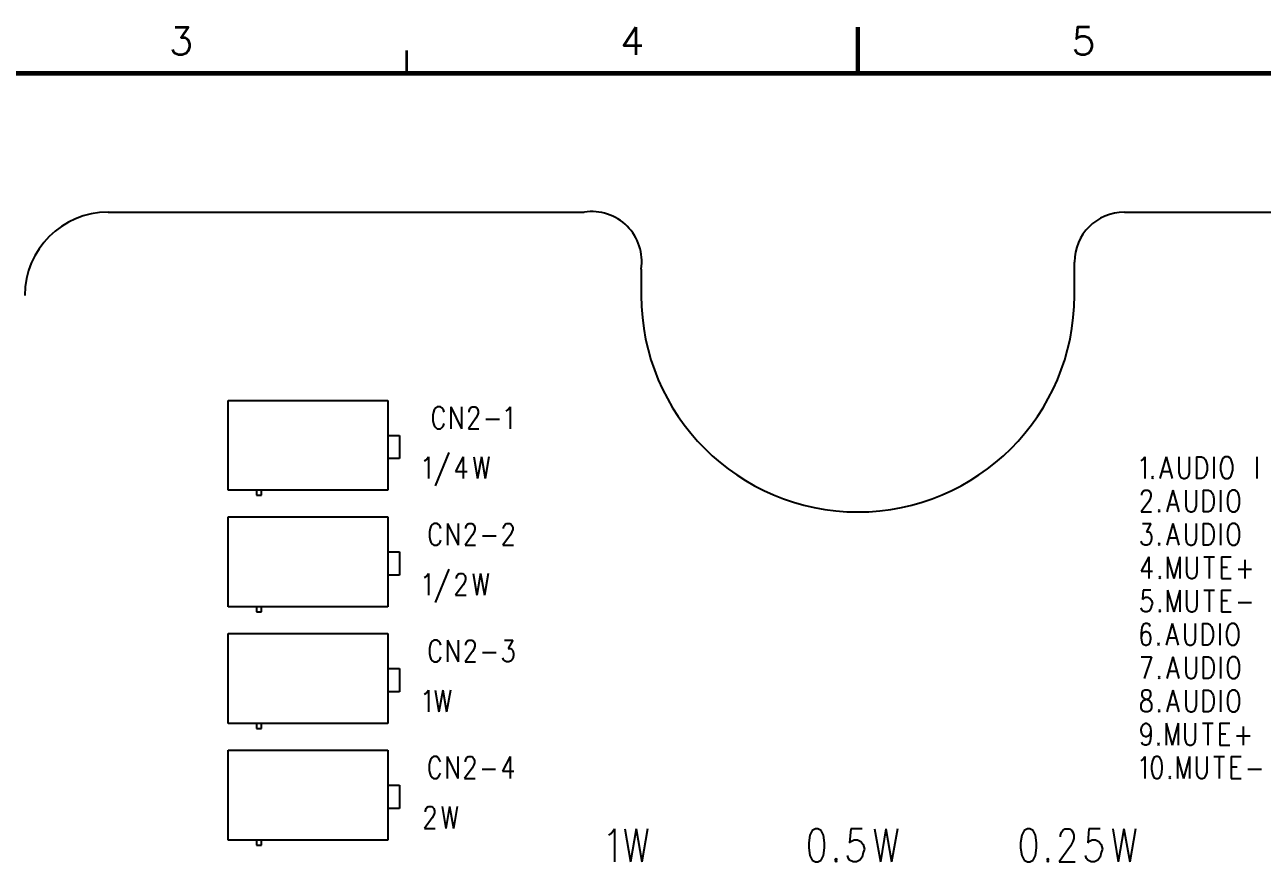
# Model space of a CAD drawing. Extents: x 295 to 953, y 10 to 290.
# Drawn here: x 597 to 730.7, y 199.5 to 290.2 of the extents above; entities that cross this region are included whole.
import ezdxf
from ezdxf.enums import TextEntityAlignment as Align

# ---------------------------------------------------------------- set-up
doc = ezdxf.new("R2010")
doc.units = 0
doc.header["$LTSCALE"] = 5
doc.header["$MEASUREMENT"] = 0
doc.layers.get('0').update_dxf_attribs({"linetype": 'CONTINUOUS', "lineweight": 25})
for name, color, linetype in [('SILK_TOP_PHO', 13, 'CONTINUOUS'), ('문자', 4, 'CONTINUOUS'), ('테두리', 3, 'CONTINUOUS')]:
    doc.layers.add(name, color=color, linetype=linetype)
doc.styles.get("Standard").update_dxf_attribs({"font": 'simplex.shx'})

# ---------------------------------------------------------------- blocks, each defined once
blk = doc.blocks.new('C')
at = {"layer": '테두리'}
for points, const_width in [([(210, 290), (210, 285)], 0.5), ([(161.25, 287.5), (161.25, 285)], 0.3), ([(15, 285), (15, 15), (405, 15), (405, 285), (15, 285)], 0.5)]:
    blk.add_lwpolyline(points, dxfattribs=dict(at, const_width=const_width))
at = {"layer": '문자'}
for s, p in [('3', (136.88, 288.5)), ('4', (185.62, 288.5)), ('5', (234.38, 288.5))]:
    blk.add_text(s, height=3, dxfattribs=at).set_placement(p, align=Align.MIDDLE)

msp = doc.modelspace()

# ---------------------------------------------------------------- linework, layer by layer
at = {"layer": 'SILK_TOP_PHO', "color": 7}
for p, q in [((605.98, 270), (657.43, 270)), ((715.78, 270), (767.98, 270)), ((663.58, 263.85), (663.58, 261)), ((710.38, 261), (710.38, 264.6)), ((618.94, 239.94), (618.94, 249.66)), ((618.94, 249.66), (636.22, 249.66)), ((636.22, 249.66), (636.22, 239.94)), ((641.39, 248.85), (641.22, 248.63)), ((641.55, 248.96), (641.39, 248.85)), ((641.88, 248.96), (641.55, 248.96)), ((642.04, 248.85), (641.88, 248.96)), ((642.21, 248.63), (642.04, 248.85)), ((643.02, 248.96), (643.02, 246.6)), ((643.02, 248.96), (644.17, 246.6)), ((644.17, 248.96), (644.17, 246.6)), ((644.99, 248.51), (645.07, 248.74)), ((645.07, 248.74), (645.15, 248.85)), ((645.15, 248.85), (645.32, 248.96)), ((645.32, 248.96), (645.64, 248.96)), ((645.64, 248.96), (645.81, 248.85)), ((645.81, 248.85), (645.89, 248.74)), ((645.89, 248.74), (645.97, 248.51)), ((649.16, 248.63), (649.41, 248.96)), ((649.41, 248.96), (649.41, 246.6)), ((641.14, 248.4), (641.06, 248.06)), ((641.06, 248.06), (641.06, 247.5)), ((641.06, 247.5), (641.14, 247.16)), ((641.22, 248.63), (641.14, 248.4)), ((642.29, 248.4), (642.21, 248.63)), ((645.72, 247.73), (644.91, 246.6)), ((644.99, 248.4), (644.99, 248.51)), ((645.89, 248.06), (645.72, 247.73)), ((645.97, 248.29), (645.89, 248.06)), ((645.97, 248.51), (645.97, 248.29)), ((646.79, 247.61), (648.26, 247.61)), ((649, 248.51), (649.16, 248.63)), ((641.14, 247.16), (641.22, 246.94)), ((641.22, 246.94), (641.39, 246.71)), ((641.39, 246.71), (641.55, 246.6)), ((641.55, 246.6), (641.88, 246.6)), ((641.88, 246.6), (642.04, 246.71)), ((642.04, 246.71), (642.21, 246.94)), ((642.21, 246.94), (642.29, 247.16)), ((644.91, 246.6), (646.05, 246.6)), ((636.22, 245.88), (637.48, 245.88)), ((637.48, 245.88), (637.48, 243.36)), ((637.48, 243.36), (636.22, 243.36)), ((640.34, 243.23), (640.59, 243.56)), ((640.59, 243.56), (640.59, 241.2)), ((642.8, 244.01), (641.32, 240.41)), ((644.35, 243.56), (643.53, 241.99)), ((644.35, 243.56), (644.35, 241.2)), ((645.5, 243.56), (645.9, 241.2)), ((646.31, 243.56), (645.9, 241.2)), ((646.31, 243.56), (646.72, 241.2)), ((647.13, 243.56), (646.72, 241.2)), ((717.74, 243.23), (717.99, 243.56)), ((717.99, 243.56), (717.99, 241.2)), ((720.28, 243.56), (719.62, 241.2)), ((720.28, 243.56), (720.93, 241.2)), ((721.67, 243.56), (721.67, 241.88)), ((722.81, 241.88), (722.81, 243.56)), ((723.55, 243.56), (723.55, 241.2)), ((723.55, 243.56), (724.12, 243.56)), ((724.12, 243.56), (724.37, 243.45)), ((724.37, 243.45), (724.53, 243.23)), ((725.43, 243.56), (725.43, 241.2)), ((726.5, 243.45), (726.33, 243.23)), ((726.66, 243.56), (726.5, 243.45)), ((726.99, 243.56), (726.66, 243.56)), ((727.15, 243.45), (726.99, 243.56)), ((727.31, 243.23), (727.15, 243.45)), ((730.1, 243.56), (730.1, 241.2)), ((640.18, 243.11), (640.34, 243.23)), ((643.53, 241.99), (644.76, 241.99)), ((717.58, 243.11), (717.74, 243.23)), ((719.87, 241.99), (720.69, 241.99)), ((724.53, 243.23), (724.61, 243)), ((724.61, 243), (724.7, 242.66)), ((724.7, 242.1), (724.61, 241.76)), ((724.7, 242.66), (724.7, 242.1)), ((726.25, 243), (726.17, 242.66)), ((726.17, 242.66), (726.17, 242.1)), ((726.17, 242.1), (726.25, 241.76)), ((726.33, 243.23), (726.25, 243)), ((727.4, 243), (727.31, 243.23)), ((727.48, 242.66), (727.4, 243)), ((727.4, 241.76), (727.48, 242.1)), ((727.48, 242.1), (727.48, 242.66)), ((718.8, 241.43), (718.72, 241.31)), ((718.72, 241.31), (718.8, 241.2)), ((718.89, 241.31), (718.8, 241.43)), ((718.8, 241.2), (718.89, 241.31)), ((721.67, 241.88), (721.75, 241.54)), ((721.75, 241.54), (721.91, 241.31)), ((721.91, 241.31), (722.16, 241.2)), ((722.16, 241.2), (722.32, 241.2)), ((722.32, 241.2), (722.57, 241.31)), ((722.57, 241.31), (722.73, 241.54)), ((722.73, 241.54), (722.81, 241.88)), ((724.12, 241.2), (723.55, 241.2)), ((724.37, 241.31), (724.12, 241.2)), ((724.53, 241.54), (724.37, 241.31)), ((724.61, 241.76), (724.53, 241.54)), ((726.25, 241.76), (726.33, 241.54)), ((726.33, 241.54), (726.5, 241.31)), ((726.5, 241.31), (726.66, 241.2)), ((726.66, 241.2), (726.99, 241.2)), ((726.99, 241.2), (727.15, 241.31)), ((727.15, 241.31), (727.31, 241.54)), ((727.31, 241.54), (727.4, 241.76)), ((636.22, 239.94), (618.94, 239.94)), ((622, 239.94), (622, 239.4)), ((622.54, 239.94), (622, 239.94)), ((622, 239.4), (622.54, 239.4)), ((622.54, 239.4), (622.54, 239.94)), ((717.66, 239.51), (717.74, 239.74)), ((717.66, 239.4), (717.66, 239.51)), ((717.74, 239.74), (717.82, 239.85)), ((717.82, 239.85), (717.99, 239.96)), ((717.99, 239.96), (718.31, 239.96)), ((718.31, 239.96), (718.48, 239.85)), ((718.48, 239.85), (718.56, 239.74)), ((718.56, 239.74), (718.64, 239.51)), ((718.64, 239.51), (718.64, 239.29)), ((721.01, 239.96), (720.36, 237.6)), ((721.01, 239.96), (721.67, 237.6)), ((722.4, 239.96), (722.4, 238.28)), ((723.55, 238.28), (723.55, 239.96)), ((724.29, 239.96), (724.29, 237.6)), ((724.29, 239.96), (724.86, 239.96)), ((724.86, 239.96), (725.1, 239.85)), ((725.1, 239.85), (725.27, 239.63)), ((725.27, 239.63), (725.35, 239.4)), ((725.35, 239.4), (725.43, 239.06)), ((726.17, 239.96), (726.17, 237.6)), ((726.99, 239.4), (726.9, 239.06)), ((727.07, 239.63), (726.99, 239.4)), ((727.23, 239.85), (727.07, 239.63)), ((727.4, 239.96), (727.23, 239.85)), ((727.72, 239.96), (727.4, 239.96)), ((727.89, 239.85), (727.72, 239.96)), ((728.05, 239.63), (727.89, 239.85)), ((728.13, 239.4), (728.05, 239.63)), ((728.21, 239.06), (728.13, 239.4)), ((718.4, 238.73), (717.58, 237.6)), ((718.56, 239.06), (718.4, 238.73)), ((718.64, 239.29), (718.56, 239.06)), ((720.6, 238.39), (721.42, 238.39)), ((722.4, 238.28), (722.49, 237.94)), ((723.47, 237.94), (723.55, 238.28)), ((725.35, 238.16), (725.27, 237.94)), ((725.43, 238.5), (725.35, 238.16)), ((725.43, 239.06), (725.43, 238.5)), ((726.9, 239.06), (726.9, 238.5)), ((726.9, 238.5), (726.99, 238.16)), ((726.99, 238.16), (727.07, 237.94)), ((728.05, 237.94), (728.13, 238.16)), ((728.13, 238.16), (728.21, 238.5)), ((728.21, 238.5), (728.21, 239.06)), ((618.94, 227.34), (618.94, 237.06)), ((618.94, 237.06), (636.22, 237.06)), ((636.22, 237.06), (636.22, 227.34)), ((717.58, 237.6), (718.72, 237.6)), ((719.54, 237.83), (719.46, 237.71)), ((719.46, 237.71), (719.54, 237.6)), ((719.62, 237.71), (719.54, 237.83)), ((719.54, 237.6), (719.62, 237.71)), ((722.49, 237.94), (722.65, 237.71)), ((722.65, 237.71), (722.9, 237.6)), ((722.9, 237.6), (723.06, 237.6)), ((723.06, 237.6), (723.3, 237.71)), ((723.3, 237.71), (723.47, 237.94)), ((724.86, 237.6), (724.29, 237.6)), ((725.1, 237.71), (724.86, 237.6)), ((725.27, 237.94), (725.1, 237.71)), ((727.07, 237.94), (727.23, 237.71)), ((727.23, 237.71), (727.4, 237.6)), ((727.4, 237.6), (727.72, 237.6)), ((727.72, 237.6), (727.89, 237.71)), ((727.89, 237.71), (728.05, 237.94)), ((640.77, 235.8), (640.69, 235.46)), ((640.69, 235.46), (640.69, 234.9)), ((640.86, 236.03), (640.77, 235.8)), ((641.02, 236.25), (640.86, 236.03)), ((641.18, 236.36), (641.02, 236.25)), ((641.51, 236.36), (641.18, 236.36)), ((641.67, 236.25), (641.51, 236.36)), ((641.84, 236.03), (641.67, 236.25)), ((641.92, 235.8), (641.84, 236.03)), ((642.66, 236.36), (642.66, 234)), ((642.66, 236.36), (643.8, 234)), ((643.8, 236.36), (643.8, 234)), ((644.62, 235.91), (644.7, 236.14)), ((644.62, 235.8), (644.62, 235.91)), ((644.7, 236.14), (644.78, 236.25)), ((644.78, 236.25), (644.95, 236.36)), ((644.95, 236.36), (645.27, 236.36)), ((645.27, 236.36), (645.44, 236.25)), ((645.52, 235.46), (645.36, 235.13)), ((645.44, 236.25), (645.52, 236.14)), ((645.52, 236.14), (645.6, 235.91)), ((645.6, 235.69), (645.52, 235.46)), ((645.6, 235.91), (645.6, 235.69)), ((648.71, 235.91), (648.79, 236.14)), ((648.71, 235.8), (648.71, 235.91)), ((648.79, 236.14), (648.87, 236.25)), ((648.87, 236.25), (649.04, 236.36)), ((649.04, 236.36), (649.37, 236.36)), ((649.37, 236.36), (649.53, 236.25)), ((649.61, 235.46), (649.45, 235.13)), ((649.53, 236.25), (649.61, 236.14)), ((649.61, 236.14), (649.69, 235.91)), ((649.69, 235.69), (649.61, 235.46)), ((649.69, 235.91), (649.69, 235.69)), ((717.74, 236.36), (718.64, 236.36)), ((718.64, 236.36), (718.15, 235.46)), ((718.15, 235.46), (718.4, 235.46)), ((718.4, 235.46), (718.56, 235.35)), ((718.56, 235.35), (718.64, 235.24)), ((721.01, 236.36), (720.36, 234)), ((721.01, 236.36), (721.67, 234)), ((722.4, 236.36), (722.4, 234.68)), ((723.55, 234.68), (723.55, 236.36)), ((724.29, 236.36), (724.29, 234)), ((724.29, 236.36), (724.86, 236.36)), ((724.86, 236.36), (725.1, 236.25)), ((725.1, 236.25), (725.27, 236.03)), ((725.27, 236.03), (725.35, 235.8)), ((725.35, 235.8), (725.43, 235.46)), ((725.43, 235.46), (725.43, 234.9)), ((726.17, 236.36), (726.17, 234)), ((726.99, 235.8), (726.9, 235.46)), ((726.9, 235.46), (726.9, 234.9)), ((727.07, 236.03), (726.99, 235.8)), ((727.23, 236.25), (727.07, 236.03)), ((727.4, 236.36), (727.23, 236.25)), ((727.72, 236.36), (727.4, 236.36)), ((727.89, 236.25), (727.72, 236.36)), ((728.05, 236.03), (727.89, 236.25)), ((728.13, 235.8), (728.05, 236.03)), ((728.21, 235.46), (728.13, 235.8)), ((728.21, 234.9), (728.21, 235.46)), ((640.69, 234.9), (640.77, 234.56)), ((640.77, 234.56), (640.86, 234.34)), ((640.86, 234.34), (641.02, 234.11)), ((641.02, 234.11), (641.18, 234)), ((641.18, 234), (641.51, 234)), ((641.51, 234), (641.67, 234.11)), ((641.67, 234.11), (641.84, 234.34)), ((641.84, 234.34), (641.92, 234.56)), ((645.36, 235.13), (644.54, 234)), ((644.54, 234), (645.68, 234)), ((646.42, 235.01), (647.89, 235.01)), ((649.45, 235.13), (648.63, 234)), ((648.63, 234), (649.77, 234)), ((717.66, 234.23), (717.58, 234.45)), ((717.74, 234.11), (717.66, 234.23)), ((717.99, 234), (717.74, 234.11)), ((718.23, 234), (717.99, 234)), ((718.48, 234.11), (718.23, 234)), ((718.64, 234.34), (718.48, 234.11)), ((718.64, 235.24), (718.72, 234.9)), ((718.72, 234.68), (718.64, 234.34)), ((718.72, 234.9), (718.72, 234.68)), ((719.54, 234.23), (719.46, 234.11)), ((719.46, 234.11), (719.54, 234)), ((719.62, 234.11), (719.54, 234.23)), ((719.54, 234), (719.62, 234.11)), ((720.6, 234.79), (721.42, 234.79)), ((722.4, 234.68), (722.49, 234.34)), ((722.49, 234.34), (722.65, 234.11)), ((722.65, 234.11), (722.9, 234)), ((722.9, 234), (723.06, 234)), ((723.06, 234), (723.3, 234.11)), ((723.3, 234.11), (723.47, 234.34)), ((723.47, 234.34), (723.55, 234.68)), ((724.86, 234), (724.29, 234)), ((725.1, 234.11), (724.86, 234)), ((725.27, 234.34), (725.1, 234.11)), ((725.35, 234.56), (725.27, 234.34)), ((725.43, 234.9), (725.35, 234.56)), ((726.9, 234.9), (726.99, 234.56)), ((726.99, 234.56), (727.07, 234.34)), ((727.07, 234.34), (727.23, 234.11)), ((727.23, 234.11), (727.4, 234)), ((727.4, 234), (727.72, 234)), ((727.72, 234), (727.89, 234.11)), ((727.89, 234.11), (728.05, 234.34)), ((728.05, 234.34), (728.13, 234.56)), ((728.13, 234.56), (728.21, 234.9)), ((636.22, 233.28), (637.48, 233.28)), ((637.48, 233.28), (637.48, 230.76)), ((718.4, 232.76), (717.58, 231.19)), ((718.4, 232.76), (718.4, 230.4)), ((720.44, 232.76), (720.44, 230.4)), ((720.44, 232.76), (721.1, 230.4)), ((721.75, 232.76), (721.1, 230.4)), ((721.75, 232.76), (721.75, 230.4)), ((722.49, 232.76), (722.49, 231.08)), ((723.63, 231.08), (723.63, 232.76)), ((724.37, 232.76), (725.51, 232.76)), ((724.94, 232.76), (724.94, 230.4)), ((726.25, 232.76), (726.25, 230.4)), ((726.25, 232.76), (727.31, 232.76)), ((642.8, 231.41), (641.32, 227.81)), ((726.25, 231.64), (726.9, 231.64)), ((728.05, 231.41), (729.52, 231.41)), ((728.79, 232.43), (728.79, 230.4)), ((637.48, 230.76), (636.22, 230.76)), ((640.18, 230.51), (640.34, 230.63)), ((640.34, 230.63), (640.59, 230.96)), ((640.59, 230.96), (640.59, 228.6)), ((643.61, 230.51), (643.7, 230.74)), ((643.61, 230.4), (643.61, 230.51)), ((643.7, 230.74), (643.78, 230.85)), ((643.78, 230.85), (643.94, 230.96)), ((643.94, 230.96), (644.27, 230.96)), ((644.27, 230.96), (644.43, 230.85)), ((644.51, 230.06), (644.35, 229.73)), ((644.43, 230.85), (644.51, 230.74)), ((644.51, 230.74), (644.6, 230.51)), ((644.6, 230.29), (644.51, 230.06)), ((644.6, 230.51), (644.6, 230.29)), ((645.41, 230.96), (645.82, 228.6)), ((646.23, 230.96), (645.82, 228.6)), ((646.23, 230.96), (646.64, 228.6)), ((647.05, 230.96), (646.64, 228.6)), ((717.58, 231.19), (718.8, 231.19)), ((719.62, 230.63), (719.54, 230.51)), ((719.54, 230.51), (719.62, 230.4)), ((719.7, 230.51), (719.62, 230.63)), ((719.62, 230.4), (719.7, 230.51)), ((722.49, 231.08), (722.57, 230.74)), ((722.57, 230.74), (722.73, 230.51)), ((722.73, 230.51), (722.98, 230.4)), ((722.98, 230.4), (723.14, 230.4)), ((723.14, 230.4), (723.39, 230.51)), ((723.39, 230.51), (723.55, 230.74)), ((723.55, 230.74), (723.63, 231.08)), ((726.25, 230.4), (727.31, 230.4)), ((644.35, 229.73), (643.53, 228.6)), ((717.82, 229.16), (717.74, 228.15)), ((718.64, 229.16), (717.82, 229.16)), ((720.44, 229.16), (720.44, 226.8)), ((720.44, 229.16), (721.1, 226.8)), ((721.75, 229.16), (721.1, 226.8)), ((721.75, 229.16), (721.75, 226.8)), ((722.49, 229.16), (722.49, 227.48)), ((723.63, 227.48), (723.63, 229.16)), ((724.37, 229.16), (725.51, 229.16)), ((724.94, 229.16), (724.94, 226.8)), ((726.25, 229.16), (726.25, 226.8)), ((726.25, 229.16), (727.31, 229.16)), ((636.22, 227.34), (618.94, 227.34)), ((622, 227.34), (622, 226.8)), ((622.54, 227.34), (622, 227.34)), ((622.54, 226.8), (622.54, 227.34)), ((643.53, 228.6), (644.68, 228.6)), ((717.74, 228.15), (717.82, 228.26)), ((717.82, 228.26), (718.07, 228.38)), ((718.07, 228.38), (718.31, 228.38)), ((718.31, 228.38), (718.56, 228.26)), ((718.56, 228.26), (718.72, 228.04)), ((718.72, 227.48), (718.64, 227.14)), ((718.72, 228.04), (718.8, 227.7)), ((718.8, 227.7), (718.72, 227.48)), ((722.49, 227.48), (722.57, 227.14)), ((723.55, 227.14), (723.63, 227.48)), ((726.25, 228.04), (726.9, 228.04)), ((728.05, 227.81), (729.52, 227.81)), ((622, 226.8), (622.54, 226.8)), ((717.66, 227.03), (717.58, 227.25)), ((717.74, 226.91), (717.66, 227.03)), ((717.99, 226.8), (717.74, 226.91)), ((718.23, 226.8), (717.99, 226.8)), ((718.48, 226.91), (718.23, 226.8)), ((718.64, 227.14), (718.48, 226.91)), ((719.62, 227.03), (719.54, 226.91)), ((719.54, 226.91), (719.62, 226.8)), ((719.7, 226.91), (719.62, 227.03)), ((719.62, 226.8), (719.7, 226.91)), ((722.57, 227.14), (722.73, 226.91)), ((722.73, 226.91), (722.98, 226.8)), ((722.98, 226.8), (723.14, 226.8)), ((723.14, 226.8), (723.39, 226.91)), ((723.39, 226.91), (723.55, 227.14)), ((726.25, 226.8), (727.31, 226.8)), ((717.66, 225.11), (717.58, 224.55)), ((717.82, 225.45), (717.66, 225.11)), ((718.07, 225.56), (717.82, 225.45)), ((718.07, 224.66), (717.82, 224.55)), ((718.23, 225.56), (718.07, 225.56)), ((718.15, 224.66), (718.07, 224.66)), ((718.4, 224.55), (718.15, 224.66)), ((718.48, 225.45), (718.23, 225.56)), ((718.56, 225.23), (718.48, 225.45)), ((720.93, 225.56), (720.28, 223.2)), ((720.93, 225.56), (721.59, 223.2)), ((722.32, 225.56), (722.32, 223.88)), ((723.47, 223.88), (723.47, 225.56)), ((724.2, 225.56), (724.2, 223.2)), ((724.2, 225.56), (724.78, 225.56)), ((724.78, 225.56), (725.02, 225.45)), ((725.02, 225.45), (725.19, 225.23)), ((725.19, 225.23), (725.27, 225)), ((725.27, 225), (725.35, 224.66)), ((725.35, 224.66), (725.35, 224.1)), ((726.09, 225.56), (726.09, 223.2)), ((726.9, 225), (726.82, 224.66)), ((726.82, 224.66), (726.82, 224.1)), ((726.99, 225.23), (726.9, 225)), ((727.15, 225.45), (726.99, 225.23)), ((727.31, 225.56), (727.15, 225.45)), ((727.64, 225.56), (727.31, 225.56)), ((727.8, 225.45), (727.64, 225.56)), ((727.97, 225.23), (727.8, 225.45)), ((728.05, 225), (727.97, 225.23)), ((728.13, 224.66), (728.05, 225)), ((728.13, 224.1), (728.13, 224.66)), ((618.94, 214.74), (618.94, 224.46)), ((618.94, 224.46), (636.22, 224.46)), ((636.22, 224.46), (636.22, 214.74)), ((640.86, 223.43), (640.77, 223.2)), ((641.02, 223.65), (640.86, 223.43)), ((641.18, 223.76), (641.02, 223.65)), ((641.51, 223.76), (641.18, 223.76)), ((641.67, 223.65), (641.51, 223.76)), ((641.84, 223.43), (641.67, 223.65)), ((641.92, 223.2), (641.84, 223.43)), ((642.66, 223.76), (642.66, 221.4)), ((642.66, 223.76), (643.8, 221.4)), ((643.8, 223.76), (643.8, 221.4)), ((644.62, 223.31), (644.7, 223.54)), ((644.62, 223.2), (644.62, 223.31)), ((644.7, 223.54), (644.78, 223.65)), ((644.78, 223.65), (644.95, 223.76)), ((644.95, 223.76), (645.27, 223.76)), ((645.27, 223.76), (645.44, 223.65)), ((645.44, 223.65), (645.52, 223.54)), ((645.52, 223.54), (645.6, 223.31)), ((645.6, 223.31), (645.6, 223.09)), ((648.79, 223.76), (649.69, 223.76)), ((649.69, 223.76), (649.2, 222.86)), ((717.58, 224.55), (717.58, 223.99)), ((717.66, 224.33), (717.58, 223.99)), ((717.58, 223.99), (717.66, 223.54)), ((717.82, 224.55), (717.66, 224.33)), ((717.66, 223.54), (717.82, 223.31)), ((717.82, 223.31), (718.07, 223.2)), ((718.15, 223.2), (718.4, 223.31)), ((718.56, 224.33), (718.4, 224.55)), ((718.4, 223.31), (718.56, 223.54)), ((718.64, 223.99), (718.56, 224.33)), ((718.56, 223.54), (718.64, 223.88)), ((718.64, 223.88), (718.64, 223.99)), ((719.46, 223.43), (719.38, 223.31)), ((719.38, 223.31), (719.46, 223.2)), ((719.54, 223.31), (719.46, 223.43)), ((719.46, 223.2), (719.54, 223.31)), ((720.52, 223.99), (721.34, 223.99)), ((722.32, 223.88), (722.4, 223.54)), ((722.4, 223.54), (722.57, 223.31)), ((722.57, 223.31), (722.81, 223.2)), ((722.98, 223.2), (723.22, 223.31)), ((723.22, 223.31), (723.39, 223.54)), ((723.39, 223.54), (723.47, 223.88)), ((725.02, 223.31), (724.78, 223.2)), ((725.19, 223.54), (725.02, 223.31)), ((725.27, 223.76), (725.19, 223.54)), ((725.35, 224.1), (725.27, 223.76)), ((726.82, 224.1), (726.9, 223.76)), ((726.9, 223.76), (726.99, 223.54)), ((726.99, 223.54), (727.15, 223.31)), ((727.15, 223.31), (727.31, 223.2)), ((727.64, 223.2), (727.8, 223.31)), ((727.8, 223.31), (727.97, 223.54)), ((727.97, 223.54), (728.05, 223.76)), ((728.05, 223.76), (728.13, 224.1)), ((640.77, 223.2), (640.69, 222.86)), ((640.69, 222.86), (640.69, 222.3)), ((640.69, 222.3), (640.77, 221.96)), ((640.77, 221.96), (640.86, 221.74)), ((641.84, 221.74), (641.92, 221.96)), ((645.36, 222.53), (644.54, 221.4)), ((645.52, 222.86), (645.36, 222.53)), ((645.6, 223.09), (645.52, 222.86)), ((646.42, 222.41), (647.89, 222.41)), ((649.2, 222.86), (649.45, 222.86)), ((649.45, 222.86), (649.61, 222.75)), ((649.61, 222.75), (649.69, 222.64)), ((649.69, 222.64), (649.77, 222.3)), ((649.77, 222.08), (649.69, 221.74)), ((649.77, 222.3), (649.77, 222.08)), ((717.58, 221.96), (718.72, 221.96)), ((718.72, 221.96), (717.9, 219.6)), ((718.07, 223.2), (718.15, 223.2)), ((721.01, 221.96), (720.36, 219.6)), ((721.01, 221.96), (721.67, 219.6)), ((722.4, 221.96), (722.4, 220.28)), ((722.81, 223.2), (722.98, 223.2)), ((723.55, 220.28), (723.55, 221.96)), ((724.78, 223.2), (724.2, 223.2)), ((724.29, 221.96), (724.29, 219.6)), ((724.29, 221.96), (724.86, 221.96)), ((724.86, 221.96), (725.1, 221.85)), ((726.17, 221.96), (726.17, 219.6)), ((727.4, 221.96), (727.23, 221.85)), ((727.31, 223.2), (727.64, 223.2)), ((727.72, 221.96), (727.4, 221.96)), ((727.89, 221.85), (727.72, 221.96)), ((636.22, 220.68), (637.48, 220.68)), ((637.48, 220.68), (637.48, 218.16)), ((640.86, 221.74), (641.02, 221.51)), ((641.02, 221.51), (641.18, 221.4)), ((641.18, 221.4), (641.51, 221.4)), ((641.51, 221.4), (641.67, 221.51)), ((641.67, 221.51), (641.84, 221.74)), ((644.54, 221.4), (645.68, 221.4)), ((648.71, 221.63), (648.63, 221.85)), ((648.79, 221.51), (648.71, 221.63)), ((649.04, 221.4), (648.79, 221.51)), ((649.28, 221.4), (649.04, 221.4)), ((649.53, 221.51), (649.28, 221.4)), ((649.69, 221.74), (649.53, 221.51)), ((725.1, 221.85), (725.27, 221.63)), ((725.27, 221.63), (725.35, 221.4)), ((725.35, 221.4), (725.43, 221.06)), ((725.43, 221.06), (725.43, 220.5)), ((726.99, 221.4), (726.9, 221.06)), ((726.9, 221.06), (726.9, 220.5)), ((727.07, 221.63), (726.99, 221.4)), ((727.23, 221.85), (727.07, 221.63)), ((728.05, 221.63), (727.89, 221.85)), ((728.13, 221.4), (728.05, 221.63)), ((728.21, 221.06), (728.13, 221.4)), ((728.21, 220.5), (728.21, 221.06)), ((719.54, 219.83), (719.46, 219.71)), ((719.46, 219.71), (719.54, 219.6)), ((719.62, 219.71), (719.54, 219.83)), ((719.54, 219.6), (719.62, 219.71)), ((720.6, 220.39), (721.42, 220.39)), ((722.4, 220.28), (722.49, 219.94)), ((722.49, 219.94), (722.65, 219.71)), ((722.65, 219.71), (722.9, 219.6)), ((722.9, 219.6), (723.06, 219.6)), ((723.06, 219.6), (723.3, 219.71)), ((723.3, 219.71), (723.47, 219.94)), ((723.47, 219.94), (723.55, 220.28)), ((724.86, 219.6), (724.29, 219.6)), ((725.1, 219.71), (724.86, 219.6)), ((725.27, 219.94), (725.1, 219.71)), ((725.35, 220.16), (725.27, 219.94)), ((725.43, 220.5), (725.35, 220.16)), ((726.9, 220.5), (726.99, 220.16)), ((726.99, 220.16), (727.07, 219.94)), ((727.07, 219.94), (727.23, 219.71)), ((727.23, 219.71), (727.4, 219.6)), ((727.4, 219.6), (727.72, 219.6)), ((727.72, 219.6), (727.89, 219.71)), ((727.89, 219.71), (728.05, 219.94)), ((728.05, 219.94), (728.13, 220.16)), ((728.13, 220.16), (728.21, 220.5)), ((637.48, 218.16), (636.22, 218.16)), ((640.18, 217.91), (640.34, 218.03)), ((640.34, 218.03), (640.59, 218.36)), ((640.59, 218.36), (640.59, 216)), ((641.32, 218.36), (641.73, 216)), ((642.14, 218.36), (641.73, 216)), ((642.14, 218.36), (642.55, 216)), ((642.96, 218.36), (642.55, 216)), ((717.74, 218.25), (717.66, 218.03)), ((717.66, 218.03), (717.66, 217.8)), ((717.99, 218.36), (717.74, 218.25)), ((718.31, 218.36), (717.99, 218.36)), ((718.56, 218.25), (718.31, 218.36)), ((718.64, 218.03), (718.56, 218.25)), ((718.64, 217.8), (718.64, 218.03)), ((721.01, 218.36), (720.36, 216)), ((721.01, 218.36), (721.67, 216)), ((722.4, 218.36), (722.4, 216.68)), ((723.55, 216.68), (723.55, 218.36)), ((724.29, 218.36), (724.29, 216)), ((724.29, 218.36), (724.86, 218.36)), ((724.86, 218.36), (725.1, 218.25)), ((725.1, 218.25), (725.27, 218.03)), ((725.27, 218.03), (725.35, 217.8)), ((726.17, 218.36), (726.17, 216)), ((727.07, 218.03), (726.99, 217.8)), ((727.23, 218.25), (727.07, 218.03)), ((727.4, 218.36), (727.23, 218.25)), ((727.72, 218.36), (727.4, 218.36)), ((727.89, 218.25), (727.72, 218.36)), ((728.05, 218.03), (727.89, 218.25)), ((728.13, 217.8), (728.05, 218.03)), ((717.58, 216.79), (717.66, 217.01)), ((717.58, 216.45), (717.58, 216.79)), ((717.66, 217.8), (717.74, 217.58)), ((717.66, 217.01), (717.82, 217.24)), ((717.74, 217.58), (717.9, 217.46)), ((717.82, 217.24), (718.07, 217.35)), ((717.9, 217.46), (718.23, 217.35)), ((718.07, 217.35), (718.4, 217.46)), ((718.23, 217.35), (718.48, 217.24)), ((718.4, 217.46), (718.56, 217.58)), ((718.48, 217.24), (718.64, 217.01)), ((718.56, 217.58), (718.64, 217.8)), ((718.64, 217.01), (718.72, 216.79)), ((718.72, 216.79), (718.72, 216.45)), ((720.6, 216.79), (721.42, 216.79)), ((722.4, 216.68), (722.49, 216.34)), ((723.47, 216.34), (723.55, 216.68)), ((725.35, 217.8), (725.43, 217.46)), ((725.43, 216.9), (725.35, 216.56)), ((725.43, 217.46), (725.43, 216.9)), ((726.99, 217.8), (726.9, 217.46)), ((726.9, 217.46), (726.9, 216.9)), ((726.9, 216.9), (726.99, 216.56)), ((728.21, 217.46), (728.13, 217.8)), ((728.13, 216.56), (728.21, 216.9)), ((728.21, 216.9), (728.21, 217.46)), ((717.66, 216.23), (717.58, 216.45)), ((717.74, 216.11), (717.66, 216.23)), ((717.99, 216), (717.74, 216.11)), ((718.31, 216), (717.99, 216)), ((718.56, 216.11), (718.31, 216)), ((718.64, 216.23), (718.56, 216.11)), ((718.72, 216.45), (718.64, 216.23)), ((719.54, 216.23), (719.46, 216.11)), ((719.46, 216.11), (719.54, 216)), ((719.62, 216.11), (719.54, 216.23)), ((719.54, 216), (719.62, 216.11)), ((722.49, 216.34), (722.65, 216.11)), ((722.65, 216.11), (722.9, 216)), ((722.9, 216), (723.06, 216)), ((723.06, 216), (723.3, 216.11)), ((723.3, 216.11), (723.47, 216.34)), ((724.86, 216), (724.29, 216)), ((725.1, 216.11), (724.86, 216)), ((725.27, 216.34), (725.1, 216.11)), ((725.35, 216.56), (725.27, 216.34)), ((726.99, 216.56), (727.07, 216.34)), ((727.07, 216.34), (727.23, 216.11)), ((727.23, 216.11), (727.4, 216)), ((727.4, 216), (727.72, 216)), ((727.72, 216), (727.89, 216.11)), ((727.89, 216.11), (728.05, 216.34)), ((728.05, 216.34), (728.13, 216.56)), ((636.22, 214.74), (618.94, 214.74)), ((622, 214.74), (622, 214.2)), ((622.54, 214.74), (622, 214.74)), ((622, 214.2), (622.54, 214.2)), ((622.54, 214.2), (622.54, 214.74)), ((717.58, 214.09), (717.66, 214.43)), ((717.58, 213.98), (717.58, 214.09)), ((717.66, 213.64), (717.58, 213.98)), ((717.66, 214.43), (717.82, 214.65)), ((717.82, 214.65), (718.07, 214.76)), ((718.07, 214.76), (718.15, 214.76)), ((718.15, 214.76), (718.4, 214.65)), ((718.4, 214.65), (718.56, 214.43)), ((718.56, 214.43), (718.64, 213.98)), ((718.64, 213.98), (718.56, 213.64)), ((718.64, 213.98), (718.64, 213.41)), ((720.28, 214.76), (720.28, 212.4)), ((720.28, 214.76), (720.93, 212.4)), ((721.59, 214.76), (720.93, 212.4)), ((721.59, 214.76), (721.59, 212.4)), ((722.32, 214.76), (722.32, 213.08)), ((723.47, 213.08), (723.47, 214.76)), ((724.2, 214.76), (725.35, 214.76)), ((724.78, 214.76), (724.78, 212.4)), ((726.09, 214.76), (726.09, 212.4)), ((726.09, 214.76), (727.15, 214.76)), ((728.62, 214.43), (728.62, 212.4)), ((717.82, 213.41), (717.66, 213.64)), ((717.74, 212.51), (717.66, 212.74)), ((718.07, 213.3), (717.82, 213.41)), ((718.15, 213.3), (718.07, 213.3)), ((718.4, 213.41), (718.15, 213.3)), ((718.56, 213.64), (718.4, 213.41)), ((718.56, 212.85), (718.4, 212.51)), ((718.64, 213.41), (718.56, 212.85)), ((719.46, 212.63), (719.38, 212.51)), ((719.54, 212.51), (719.46, 212.63)), ((722.32, 213.08), (722.4, 212.74)), ((722.4, 212.74), (722.57, 212.51)), ((723.22, 212.51), (723.39, 212.74)), ((723.39, 212.74), (723.47, 213.08)), ((726.09, 213.64), (726.74, 213.64)), ((727.89, 213.41), (729.36, 213.41)), ((618.94, 202.14), (618.94, 211.86)), ((618.94, 211.86), (636.22, 211.86)), ((636.22, 211.86), (636.22, 202.14)), ((717.99, 212.4), (717.74, 212.51)), ((718.15, 212.4), (717.99, 212.4)), ((718.4, 212.51), (718.15, 212.4)), ((719.38, 212.51), (719.46, 212.4)), ((719.46, 212.4), (719.54, 212.51)), ((722.57, 212.51), (722.81, 212.4)), ((722.81, 212.4), (722.98, 212.4)), ((722.98, 212.4), (723.22, 212.51)), ((726.09, 212.4), (727.15, 212.4)), ((640.73, 210.6), (640.65, 210.26)), ((640.65, 210.26), (640.65, 209.7)), ((640.82, 210.83), (640.73, 210.6)), ((640.98, 211.05), (640.82, 210.83)), ((641.14, 211.16), (640.98, 211.05)), ((641.47, 211.16), (641.14, 211.16)), ((641.63, 211.05), (641.47, 211.16)), ((641.8, 210.83), (641.63, 211.05)), ((641.88, 210.6), (641.8, 210.83)), ((642.62, 211.16), (642.62, 208.8)), ((642.62, 211.16), (643.76, 208.8)), ((643.76, 211.16), (643.76, 208.8)), ((645.32, 209.93), (644.5, 208.8)), ((644.58, 210.71), (644.66, 210.94)), ((644.58, 210.6), (644.58, 210.71)), ((644.66, 210.94), (644.74, 211.05)), ((644.74, 211.05), (644.91, 211.16)), ((644.91, 211.16), (645.23, 211.16)), ((645.23, 211.16), (645.4, 211.05)), ((645.48, 210.26), (645.32, 209.93)), ((645.4, 211.05), (645.48, 210.94)), ((645.48, 210.94), (645.56, 210.71)), ((645.56, 210.49), (645.48, 210.26)), ((645.56, 210.71), (645.56, 210.49)), ((649.41, 211.16), (648.59, 209.59)), ((649.41, 211.16), (649.41, 208.8)), ((717.58, 210.71), (717.74, 210.83)), ((717.74, 210.83), (717.99, 211.16)), ((717.99, 211.16), (717.99, 208.8)), ((718.8, 210.71), (718.72, 210.15)), ((718.72, 210.15), (718.72, 209.81)), ((718.97, 211.05), (718.8, 210.71)), ((719.21, 211.16), (718.97, 211.05)), ((719.38, 211.16), (719.21, 211.16)), ((719.62, 211.05), (719.38, 211.16)), ((719.79, 210.71), (719.62, 211.05)), ((719.87, 210.15), (719.79, 210.71)), ((719.87, 209.81), (719.87, 210.15)), ((721.5, 211.16), (721.5, 208.8)), ((721.5, 211.16), (722.16, 208.8)), ((722.81, 211.16), (722.16, 208.8)), ((722.81, 211.16), (722.81, 208.8)), ((723.55, 211.16), (723.55, 209.48)), ((724.7, 209.48), (724.7, 211.16)), ((725.43, 211.16), (726.58, 211.16)), ((726, 211.16), (726, 208.8)), ((727.31, 211.16), (727.31, 208.8)), ((727.31, 211.16), (728.38, 211.16)), ((727.31, 210.04), (727.97, 210.04)), ((640.65, 209.7), (640.73, 209.36)), ((640.73, 209.36), (640.82, 209.14)), ((640.82, 209.14), (640.98, 208.91)), ((640.98, 208.91), (641.14, 208.8)), ((641.14, 208.8), (641.47, 208.8)), ((641.47, 208.8), (641.63, 208.91)), ((641.63, 208.91), (641.8, 209.14)), ((641.8, 209.14), (641.88, 209.36)), ((644.5, 208.8), (645.64, 208.8)), ((646.38, 209.81), (647.85, 209.81)), ((648.59, 209.59), (649.82, 209.59)), ((718.72, 209.81), (718.8, 209.25)), ((718.8, 209.25), (718.97, 208.91)), ((718.97, 208.91), (719.21, 208.8)), ((719.21, 208.8), (719.38, 208.8)), ((719.38, 208.8), (719.62, 208.91)), ((719.62, 208.91), (719.79, 209.25)), ((719.79, 209.25), (719.87, 209.81)), ((720.69, 209.03), (720.6, 208.91)), ((720.6, 208.91), (720.69, 208.8)), ((720.77, 208.91), (720.69, 209.03)), ((720.69, 208.8), (720.77, 208.91)), ((723.55, 209.48), (723.63, 209.14)), ((723.63, 209.14), (723.8, 208.91)), ((723.8, 208.91), (724.04, 208.8)), ((724.04, 208.8), (724.2, 208.8)), ((724.2, 208.8), (724.45, 208.91)), ((724.45, 208.91), (724.61, 209.14)), ((724.61, 209.14), (724.7, 209.48)), ((727.31, 208.8), (728.38, 208.8)), ((729.11, 209.81), (730.59, 209.81)), ((636.22, 208.08), (637.48, 208.08)), ((637.48, 208.08), (637.48, 205.56)), ((637.48, 205.56), (636.22, 205.56)), ((640.26, 205.31), (640.34, 205.54)), ((640.26, 205.2), (640.26, 205.31)), ((640.34, 205.54), (640.42, 205.65)), ((640.42, 205.65), (640.59, 205.76)), ((640.59, 205.76), (640.91, 205.76)), ((640.91, 205.76), (641.08, 205.65)), ((641.16, 204.86), (641, 204.53)), ((641.08, 205.65), (641.16, 205.54)), ((641.16, 205.54), (641.24, 205.31)), ((641.24, 205.09), (641.16, 204.86)), ((641.24, 205.31), (641.24, 205.09)), ((642.06, 205.76), (642.47, 203.4)), ((642.88, 205.76), (642.47, 203.4)), ((642.88, 205.76), (643.29, 203.4)), ((643.7, 205.76), (643.29, 203.4)), ((641, 204.53), (640.18, 203.4)), ((640.18, 203.4), (641.32, 203.4)), ((660.32, 202.84), (660.69, 203.34)), ((660.69, 203.34), (660.69, 199.8)), ((661.79, 203.34), (662.41, 199.8)), ((663.02, 203.34), (662.41, 199.8)), ((663.02, 203.34), (663.63, 199.8)), ((664.25, 203.34), (663.63, 199.8)), ((682.41, 203.34), (682.04, 203.18)), ((682.66, 203.34), (682.41, 203.34)), ((683.03, 203.18), (682.66, 203.34)), ((686.22, 203.34), (686.09, 201.83)), ((687.44, 203.34), (686.22, 203.34)), ((688.79, 203.34), (689.41, 199.8)), ((690.02, 203.34), (689.41, 199.8)), ((690.02, 203.34), (690.63, 199.8)), ((691.25, 203.34), (690.63, 199.8)), ((705.3, 203.34), (704.93, 203.18)), ((705.55, 203.34), (705.3, 203.34)), ((705.91, 203.18), (705.55, 203.34)), ((709.11, 203.18), (709.35, 203.34)), ((709.35, 203.34), (709.84, 203.34)), ((709.84, 203.34), (710.09, 203.18)), ((711.93, 203.34), (711.81, 201.83)), ((713.16, 203.34), (711.93, 203.34)), ((714.51, 203.34), (715.12, 199.8)), ((715.73, 203.34), (715.12, 199.8)), ((715.73, 203.34), (716.35, 199.8)), ((716.96, 203.34), (716.35, 199.8)), ((636.22, 202.14), (618.94, 202.14)), ((622, 202.14), (622, 201.6)), ((622.54, 202.14), (622, 202.14)), ((622.54, 201.6), (622.54, 202.14)), ((660.08, 202.67), (660.32, 202.84)), ((681.8, 202.67), (681.68, 201.83)), ((682.04, 203.18), (681.8, 202.67)), ((683.27, 202.67), (683.03, 203.18)), ((683.39, 201.83), (683.27, 202.67)), ((686.09, 201.83), (686.22, 201.99)), ((686.22, 201.99), (686.58, 202.16)), ((686.58, 202.16), (686.95, 202.16)), ((686.95, 202.16), (687.32, 201.99)), ((687.32, 201.99), (687.57, 201.66)), ((704.69, 202.67), (704.56, 201.83)), ((704.93, 203.18), (704.69, 202.67)), ((706.16, 202.67), (705.91, 203.18)), ((706.28, 201.83), (706.16, 202.67)), ((708.86, 202.67), (708.98, 203.01)), ((708.86, 202.5), (708.86, 202.67)), ((708.98, 203.01), (709.11, 203.18)), ((710.21, 201.99), (709.96, 201.49)), ((710.09, 203.18), (710.21, 203.01)), ((710.21, 203.01), (710.33, 202.67)), ((710.33, 202.33), (710.21, 201.99)), ((710.33, 202.67), (710.33, 202.33)), ((711.81, 201.83), (711.93, 201.99)), ((711.93, 201.99), (712.3, 202.16)), ((712.3, 202.16), (712.66, 202.16)), ((712.66, 202.16), (713.03, 201.99)), ((713.03, 201.99), (713.28, 201.66)), ((622, 201.6), (622.54, 201.6)), ((681.68, 201.83), (681.68, 201.32)), ((681.68, 201.32), (681.8, 200.48)), ((683.27, 200.48), (683.39, 201.32)), ((683.39, 201.32), (683.39, 201.83)), ((687.57, 200.81), (687.44, 200.31)), ((687.57, 201.66), (687.69, 201.15)), ((687.69, 201.15), (687.57, 200.81)), ((704.56, 201.83), (704.56, 201.32)), ((704.56, 201.32), (704.69, 200.48)), ((706.16, 200.48), (706.28, 201.32)), ((706.28, 201.32), (706.28, 201.83)), ((709.96, 201.49), (708.74, 199.8)), ((713.28, 200.81), (713.16, 200.31)), ((713.28, 201.66), (713.4, 201.15)), ((713.4, 201.15), (713.28, 200.81)), ((681.8, 200.48), (682.04, 199.97)), ((682.04, 199.97), (682.41, 199.8)), ((682.41, 199.8), (682.66, 199.8)), ((682.66, 199.8), (683.03, 199.97)), ((683.03, 199.97), (683.27, 200.48)), ((684.62, 200.14), (684.5, 199.97)), ((684.5, 199.97), (684.62, 199.8)), ((684.74, 199.97), (684.62, 200.14)), ((684.62, 199.8), (684.74, 199.97)), ((685.97, 200.14), (685.85, 200.48)), ((686.09, 199.97), (685.97, 200.14)), ((686.46, 199.8), (686.09, 199.97)), ((686.83, 199.8), (686.46, 199.8)), ((687.2, 199.97), (686.83, 199.8)), ((687.44, 200.31), (687.2, 199.97)), ((704.69, 200.48), (704.93, 199.97)), ((704.93, 199.97), (705.3, 199.8)), ((705.3, 199.8), (705.55, 199.8)), ((705.55, 199.8), (705.91, 199.97)), ((705.91, 199.97), (706.16, 200.48)), ((707.51, 200.14), (707.39, 199.97)), ((707.39, 199.97), (707.51, 199.8)), ((707.63, 199.97), (707.51, 200.14)), ((707.51, 199.8), (707.63, 199.97)), ((708.74, 199.8), (710.46, 199.8)), ((711.68, 200.14), (711.56, 200.48)), ((711.81, 199.97), (711.68, 200.14)), ((712.17, 199.8), (711.81, 199.97)), ((712.54, 199.8), (712.17, 199.8)), ((712.91, 199.97), (712.54, 199.8)), ((713.16, 200.31), (712.91, 199.97))]:
    msp.add_line(p, q, dxfattribs=at)
for centre, radius, start, end in [((658.24, 264.66), 5.4, 351.3999, 98.6001), ((605.98, 261), 9, 90, 180), ((715.78, 264.6), 5.4, 90, 180), ((686.98, 261), 23.4, 180, 0)]:
    msp.add_arc(centre, radius, start, end, dxfattribs=at)

# ---------------------------------------------------------------- block references
msp.add_blockref('C', (476.98, 0))

doc.saveas('drawing.dxf')
